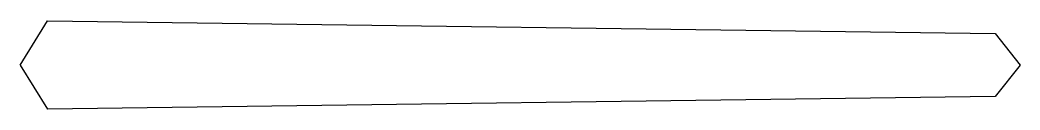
# Model space of a CAD drawing. Header units: millimetres. Extents: x 118 to 845, y -32 to 32.
import ezdxf

# ---------------------------------------------------------------- set-up
doc = ezdxf.new("R2010")
doc.units = ezdxf.units.MM

msp = doc.modelspace()

# ---------------------------------------------------------------- linework, layer by layer
for p, q in [((118, 0), (138, 32)), ((138, 32), (827, 23)), ((827, 23), (845, 0)), ((118, 0), (138, -32)), ((845, 0), (827, -23)), ((827, -23), (138, -32))]:
    msp.add_line(p, q)

doc.saveas('drawing.dxf')
